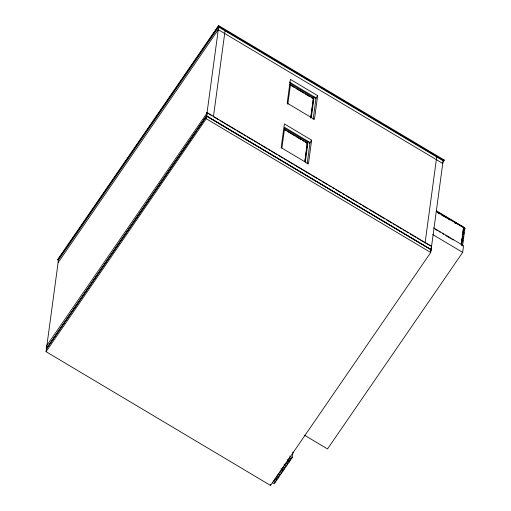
<?xml version="1.0" encoding="UTF-8"?>
<svg xmlns="http://www.w3.org/2000/svg" width="511" height="511" viewBox="0 0 511 511"><rect width="100%" height="100%" fill="white"/><g stroke="black" fill="none" stroke-linecap="round" stroke-linejoin="round"><path stroke-width="0.77" d="M196.773 130.548L46.258 348.917L46.705 345.653L207.14 112.848M46.763 345.896L46.322 349.16L206.7 115.914L431.182 249.675L206.54 116.144M46.06 351.683L58.458 259.971L218.638 27.013L443.126 160.78L430.722 252.491L270.543 485.45L46.06 351.683L206.24 118.731L218.638 27.013M46.52 349.07L46.782 347.11M218.561 25.55L57.781 259.377L57.679 260.125L218.459 26.291L218.561 25.55L444.168 159.981L442.711 162.696M46.258 348.917L206.438 115.959L206.885 112.695M431.182 249.675L431.629 246.411L207.14 112.644L206.7 116.112L197.674 129.238M213.438 116.725L225.051 30.839M281.9 148.069L284.697 127.392L310.03 142.486L307.13 163.935M287.814 104.314L290.714 82.871M304.824 161.323L307.264 143.278L305.259 142.084M310.739 117.581L313.288 98.757M304.882 161.872L307.424 143.048L284.684 129.494M310.797 118.137L313.447 98.527L290.037 84.577M305.31 162.019L308.107 141.343M311.327 117.498L314.124 96.822M313.147 119.414L316.047 97.965L289.43 82.105M311.633 140.155L308.42 163.903L281.165 147.66L284.372 123.911L311.633 140.155L309.411 143.393M317.65 95.634L314.444 119.382L287.182 103.139L290.395 79.39L317.65 95.634L315.428 98.872M270.543 485.45L270.728 484.115M272.306 482.652L274.235 483.802L275.135 482.486L275.346 480.921M273.864 480.391L275.787 481.534L276.687 480.225L276.905 478.654M275.423 478.124L277.345 479.273L278.246 477.964L278.457 476.393M276.975 475.862L278.904 477.012L279.804 475.696L280.015 474.131M278.533 473.601L280.456 474.745L281.357 473.435L281.574 471.864M280.092 471.334L282.015 472.483L282.915 471.174L283.126 469.603M281.005 468.689L283.573 470.216L284.474 468.906L284.684 467.341M283.203 466.811L285.125 467.955L286.026 466.645L286.237 465.074M284.116 464.16L286.684 465.693L287.584 464.384L287.795 462.813M286.313 462.283L288.242 463.426L289.143 462.116L289.354 460.552M287.233 459.638L289.794 461.165L290.695 459.855L290.906 458.284M289.43 457.754L291.353 458.904L292.254 457.594L292.995 452.101M425.095 242.846L436.707 156.96M430.99 249.764L431.431 246.5L431.246 249.917L430.351 251.22M461.158 244.392L461.995 238.177M462.206 236.625L462.519 234.294M462.73 232.741L463.049 230.416M461.292 244.82L463.605 227.734L436.464 211.567M461.567 245.331L463.975 227.523L464.94 228.098L462.532 245.906M462.168 245.817L462.378 244.277M462.685 241.965L462.896 240.419M463.209 238.107L463.42 236.567M463.733 234.255L463.937 232.716M464.25 230.404L464.461 228.858M464.684 228.136L464.742 227.734L436.33 210.8M304.39 435.155L327.519 448.939L462.672 252.383L463.573 245.702L433.641 227.868M58.101 262.641L218.28 29.689L442.762 163.45M207.14 112.644L211.771 115.735M313.141 98.974L314.003 97.71L290.593 83.759M306.683 144.121L307.986 142.23L284.576 128.28M443.261 161.297L444.168 159.981M431.629 246.411L420.515 240.119M463.362 228.085L463.605 227.734M463.023 229.241L463.924 227.925L464.882 228.5M218.459 26.291L444.065 160.729M289.871 84.807L294.553 87.598M295.895 88.397L303.924 93.181M305.259 93.973L309.941 96.764M311.276 97.563L312.617 98.361M436.279 211.209L464.927 228.174M438.259 213.125L439.62 213.937M441.651 215.15L443.689 216.364M445.043 217.169L446.403 217.98M448.434 219.193L449.795 219.998M454.541 222.828L455.901 223.639M463.956 228.404L464.339 228.634M284.525 129.73L285.86 130.522M287.201 131.321L295.224 136.105M296.565 136.903L301.247 139.695M302.582 140.487L303.924 141.285M435.513 229.458L437.55 230.672M438.904 231.477L440.265 232.288M442.296 233.501L443.657 234.306M445.688 235.52L450.44 238.35M451.794 239.161L453.155 239.966M432.74 234.549L462.672 252.383M213.144 116.546L218.619 119.81M219.986 120.628L235.724 130.005M237.098 130.822L242.572 134.086M243.939 134.904L245.995 136.124M247.362 136.942L252.836 140.206M254.203 141.017L256.26 142.243M257.627 143.061L259.684 144.281M261.051 145.098L266.525 148.362M267.892 149.174L269.949 150.4M271.315 151.211L276.79 154.475M278.163 155.293L282.953 158.148M284.32 158.966L286.371 160.186M287.744 161.003L293.218 164.267M294.585 165.079L310.324 174.462M311.697 175.273L317.171 178.537M318.538 179.355L320.595 180.575M321.962 181.392L327.436 184.656M328.803 185.474L330.86 186.694M332.227 187.511L334.283 188.731M335.65 189.549L341.124 192.813M342.491 193.631L344.548 194.851M345.915 195.668L357.553 202.599M358.92 203.416L360.97 204.636M362.344 205.454L367.818 208.718M369.185 209.536L384.924 218.912M386.297 219.73L391.771 222.994M393.138 223.805L395.195 225.032M396.562 225.843L402.036 229.107M403.403 229.924L405.459 231.144M406.826 231.962L408.193 232.78M410.25 234L415.724 237.264M417.091 238.081L419.148 239.301M206.438 115.959L431.246 249.917M206.24 118.731L430.722 252.491M289.686 456.061L292.254 457.594M288.772 458.706L290.695 459.855M287.214 460.973L289.143 462.116M285.662 463.234L287.584 464.384M284.103 465.502L286.026 466.645M282.545 467.763L284.474 468.906M280.993 470.024L282.915 471.174M279.434 472.292L281.357 473.435M277.875 474.553L279.804 475.696M276.323 476.814L278.246 477.964M274.765 479.082L276.687 480.225M273.213 481.343L275.135 482.486"/></g></svg>
